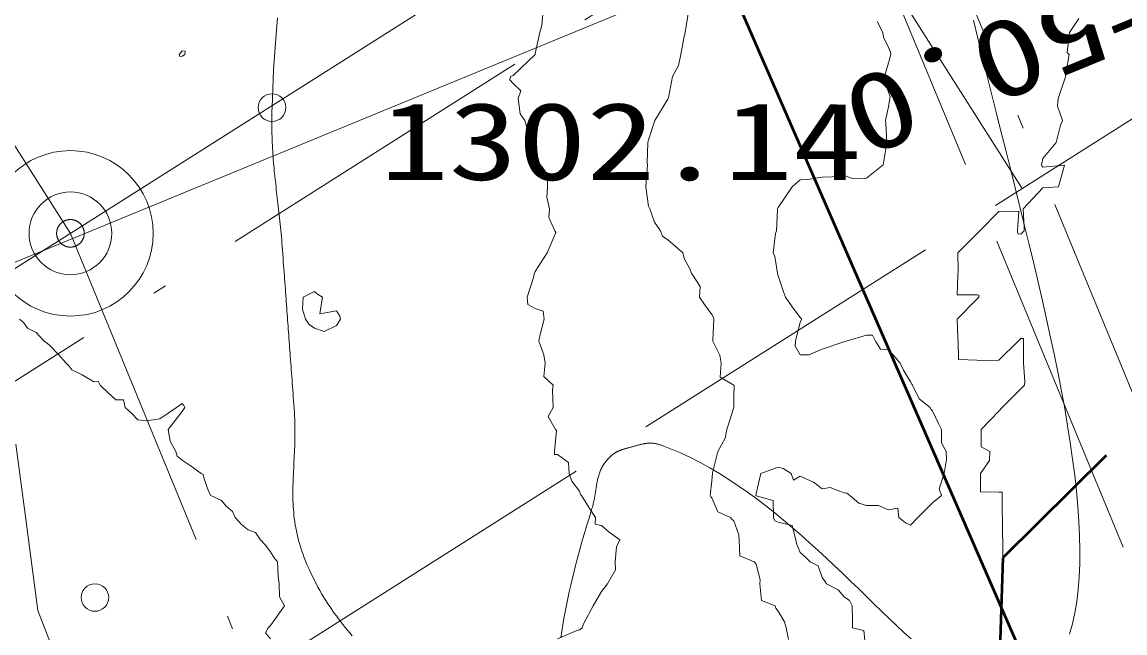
# Model space of a CAD drawing. Units: millimetres at full size, sheet at 1:500; details may follow other scales. Extents: x -209175 to 420500, y 0 to 351151.
# Drawn here: x 83861 to 93853, y 122686 to 128224 of the extents above; entities that cross this region are included whole.
import ezdxf
from ezdxf.enums import TextEntityAlignment as Align

# ---------------------------------------------------------------- set-up
doc = ezdxf.new("R2010")
doc.units = ezdxf.units.MM
doc.header["$LTSCALE"] = 500
doc.header["$PDMODE"] = 32
doc.header["$PDSIZE"] = 250
doc.linetypes.add('USER1', pattern=[9.25, 6, -1.5, 0.25, -1.5])
doc.linetypes.add('USER3', pattern=[7.5, 6, -1.5])
for name, color, linetype, lineweight in [('D-BGD', 7, 'Continuous', 13), ('D-BGD-LWCN', 8, 'Continuous', 13), ('D-BGD-TXT', 7, 'Continuous', 13), ('D-BMK', 2, 'USER1', 13), ('D-BMK-HTXT', 7, 'Continuous', 13), ('D-BYP-STR2', 4, 'Continuous', 13), ('D-BYP-STR8', 5, 'Continuous', 50), ('D-STR', 1, 'Continuous', 13), ('D-STR-STR4', 1, 'USER3', 50), ('サーフェス_コンタ作成', 33, 'Continuous', 13)]:
    doc.layers.add(name, color=color, linetype=linetype, lineweight=lineweight)
doc.styles.add('ＭＳ ゴシック', font='')
doc.styles.get('ＭＳ ゴシック').set_extended_font_data('MS Gothic')

msp = doc.modelspace()

# ---------------------------------------------------------------- linework, layer by layer
at = {"layer": 'D-BGD'}
for centre in [(86126.1, 127448.7), (84521.4, 123006.9)]:
    msp.add_circle(centre, 125, dxfattribs=at)
at = {"layer": 'D-BGD-LWCN'}
for points in [[(92480.2, 128242.6), (92519.9, 128078.2), (92560.5, 127912.1), (92602, 127744.6), (92644.2, 127575.9), (92686.9, 127406.1), (92729.9, 127235.5), (92773.2, 127064.3), (92816.5, 126892.8), (92859.6, 126721), (92902.4, 126549.2), (92944.8, 126377.7), (92986.5, 126206.6), (93027.5, 126036.1), (93067.5, 125866.5), (93106.4, 125697.9), (93144.1, 125530.6), (93180.2, 125364.8), (93214.8, 125200.6), (93247.7, 125038.3), (93278.6, 124878.1), (93307.4, 124720.3), (93333.9, 124564.9), (93358.1, 124412.2), (93379.6, 124262.5), (93398.5, 124115.8), (93414.4, 123972.6), (93427.2, 123832.8), (93436.8, 123696.8), (93443.1, 123564.8), (93445.8, 123437), (93444.7, 123313.5), (93439.8, 123194.6), (93430.8, 123080.5), (93417.7, 122971.4), (93400.1, 122867.5), (93378, 122769), (93351.3, 122676.1)], [(91915.3, 122631), (91850.6, 122690.8), (91784.9, 122752.6), (91718.1, 122816.2), (91650.4, 122881.4), (91581.7, 122947.9), (91512, 123015.6), (91441.3, 123084.2), (91369.6, 123153.5), (91297, 123223.3), (91223.4, 123293.4), (91148.8, 123363.5), (91073.2, 123433.4), (90996.7, 123503), (90919.3, 123572), (90840.8, 123640.2), (90761.5, 123707.4), (90681.2, 123773.4), (90599.9, 123837.9), (90517.7, 123900.7), (90434.6, 123961.6), (90350.6, 124020.5), (90265.6, 124077.1), (90179.7, 124131.1), (90093, 124182.3), (90005.2, 124230.7), (89916.6, 124275.8), (89827.1, 124317.6), (89736.7, 124355.7), (89645.4, 124390), (89638.8, 124392.3), (89632.2, 124394.4), (89625.7, 124396.3), (89619.4, 124398), (89613, 124399.6), (89606.8, 124400.9), (89600.6, 124402.2), (89594.5, 124403.2), (89588.5, 124404.1), (89582.4, 124404.9), (89576.5, 124405.5), (89570.6, 124406), (89564.7, 124406.3), (89558.9, 124406.5), (89553.1, 124406.6), (89547.4, 124406.6), (89541.6, 124406.4), (89535.9, 124406.1), (89530.2, 124405.7), (89524.6, 124405.2), (89518.9, 124404.6), (89513.3, 124403.9), (89507.6, 124403.1), (89502, 124402.2), (89496.3, 124401.3), (89490.7, 124400.2), (89485, 124399.1), (89479.3, 124397.8), (89473.6, 124396.6), (89467.9, 124395.2), (89462.1, 124393.8), (89456.4, 124392.3), (89450.5, 124390.8), (89444.7, 124389.2), (89438.8, 124387.6), (89432.8, 124386), (89426.8, 124384.3), (89420.8, 124382.6), (89414.7, 124380.8), (89408.5, 124379), (89402.3, 124377.3), (89396, 124375.4), (89389.6, 124373.6), (89383.2, 124371.8), (89376.6, 124370), (89370, 124368.1), (89363.3, 124366.3), (89356.5, 124364.5), (89351.9, 124363.3), (89347.4, 124362.1), (89343, 124360.9), (89338.6, 124359.7), (89334.3, 124358.5), (89330.1, 124357.4), (89325.9, 124356.2), (89321.8, 124355), (89317.7, 124353.8), (89313.7, 124352.6), (89309.7, 124351.3), (89305.8, 124350.1), (89301.9, 124348.8), (89298.1, 124347.6), (89294.3, 124346.3), (89290.6, 124345), (89286.9, 124343.6), (89283.2, 124342.2), (89279.6, 124340.8), (89276, 124339.4), (89272.5, 124337.9), (89269, 124336.4), (89265.5, 124334.9), (89262, 124333.3), (89258.6, 124331.6), (89255.2, 124329.9), (89251.8, 124328.2), (89248.4, 124326.4), (89245.1, 124324.6), (89241.7, 124322.7), (89238.4, 124320.7), (89235.1, 124318.7), (89231.8, 124316.6), (89228.5, 124314.5), (89225.3, 124312.3), (89222, 124310), (89218.7, 124307.6), (89215.5, 124305.2), (89212.2, 124302.7), (89208.9, 124300.1), (89205.6, 124297.4), (89202.4, 124294.6), (89199.1, 124291.8), (89195.8, 124288.8), (89192.5, 124285.8), (89189.1, 124282.7), (89185.8, 124279.5), (89182.4, 124276.1), (89174, 124267.5), (89166, 124258.8), (89158.5, 124250.1), (89151.4, 124241.3), (89144.6, 124232.5), (89138.2, 124223.7), (89132.2, 124214.8), (89126.6, 124205.9), (89121.3, 124197), (89116.3, 124188), (89111.6, 124179), (89107.2, 124169.9), (89103.1, 124160.8), (89099.3, 124151.6), (89095.7, 124142.4), (89092.3, 124133.2), (89089.2, 124123.9), (89086.2, 124114.5), (89083.5, 124105.1), (89080.9, 124095.6), (89078.5, 124086.1), (89076.2, 124076.5), (89074.1, 124066.9), (89072.1, 124057.2), (89070.2, 124047.4), (89068.4, 124037.6), (89066.6, 124027.7), (89064.9, 124017.7), (89063.3, 124007.7), (89061.7, 123997.6), (89060.1, 123987.4), (89058.5, 123977.2), (89056.9, 123966.8), (89055.3, 123956.4), (89053.6, 123946), (89051.8, 123935.4), (89050, 123924.8), (89048.2, 123914.1), (89046.2, 123903.3), (89044.1, 123892.4), (89041.8, 123881.4), (89039.4, 123870.4), (89036.9, 123859.2), (89034.2, 123848), (89031.3, 123836.7), (89028.2, 123825.2), (89024.9, 123813.7), (89021.3, 123802.1), (88998, 123727.2), (88975.7, 123654), (88954.6, 123582.4), (88934.4, 123512.3), (88915.2, 123443.7), (88897, 123376.5), (88879.8, 123310.5), (88863.4, 123245.8), (88847.9, 123182.1), (88833.2, 123119.3), (88819.3, 123057.5), (88806.1, 122996.6), (88793.8, 122936.3), (88782.1, 122876.7), (88771, 122817.6), (88760.6, 122758.9), (88750.9, 122700.6), (88741.6, 122642.6)]]:
    msp.add_lwpolyline(points, dxfattribs=at)
at = {"layer": 'D-BMK', "color": 6}
msp.add_line((54275, 107271.1), (114197.2, 145265.7), dxfattribs=at)
at = {"layer": 'D-BMK'}
for p, q in [((76267.1, 138976.7), (84299.5, 126308.6)), ((84299.5, 126308.6), (86195.9, 121682.2))]:
    msp.add_line(p, q, dxfattribs=at)
at = {"layer": 'D-BMK', "linetype": 'Continuous'}
for radius in [750, 375]:
    msp.add_circle((84299.5, 126308.6), radius, dxfattribs=at)
at = {"layer": 'D-BMK'}
msp.add_point((84299.5, 126308.6), dxfattribs=at)
at = {"layer": 'D-BMK-HTXT'}
msp.add_line((75900.7, 122792.2), (111219.4, 137346.5), dxfattribs=at)
at = {"layer": 'D-BYP-STR2'}
for points in [[(86177, 128262.7), (86169.9, 128186.9), (86163.1, 128110), (86156.8, 128032), (86151, 127952.8), (86145.6, 127872.3), (86140.7, 127790.5), (86136.3, 127707.3), (86132.3, 127622.7), (86128.9, 127536.5), (86126.1, 127448.7), (86125.2, 127417.4), (86124.6, 127386.6), (86124.3, 127356.4), (86124.1, 127326.7), (86124.1, 127297.5), (86124.3, 127268.7), (86124.8, 127240.4), (86125.3, 127212.5), (86126.1, 127184.9), (86127, 127157.8), (86128.1, 127131), (86129.4, 127104.5), (86130.8, 127078.3), (86132.3, 127052.3), (86134, 127026.7), (86135.8, 127001.2), (86137.7, 126975.9), (86139.8, 126950.8), (86141.9, 126925.8), (86144.1, 126901), (86146.5, 126876.3), (86148.9, 126851.6), (86151.4, 126827), (86154, 126802.4), (86156.7, 126777.8), (86159.4, 126753.2), (86162.1, 126728.6), (86164.9, 126703.8), (86167.8, 126679), (86170.7, 126654.1), (86173.6, 126629), (86176.5, 126603.7), (86179.5, 126578.3), (86182.4, 126552.6), (86185.4, 126526.7), (86188.3, 126500.6), (86191.3, 126474.1), (86194.2, 126447.3), (86197.1, 126420.2), (86200, 126392.7), (86202.8, 126364.9), (86205.6, 126336.6), (86208.3, 126307.9), (86211, 126278.7), (86213.6, 126249.1), (86216.1, 126218.9), (86218.5, 126188.2), (86220.9, 126157), (86223.4, 126122.3), (86225.9, 126088.1), (86228.4, 126054.6), (86230.8, 126021.6), (86233.2, 125989.2), (86235.5, 125957.3), (86237.9, 125925.8), (86240.1, 125894.8), (86242.4, 125864.3), (86244.6, 125834.1), (86246.8, 125804.3), (86248.9, 125774.9), (86251.1, 125745.8), (86253.2, 125716.9), (86255.3, 125688.4), (86257.4, 125660.1), (86259.4, 125632), (86261.5, 125604.1), (86263.5, 125576.3), (86265.5, 125548.7), (86267.6, 125521.2), (86269.6, 125493.7), (86271.6, 125466.4), (86273.6, 125439), (86275.6, 125411.7), (86277.6, 125384.3), (86279.6, 125356.9), (86281.6, 125329.4), (86283.7, 125301.7), (86285.7, 125274), (86287.8, 125246.1), (86289.8, 125218), (86291.9, 125189.7), (86294, 125161.1), (86296.1, 125132.3), (86298.3, 125103.2), (86300.4, 125073.7), (86302.6, 125043.9), (86304.8, 125013.8), (86307.1, 124983.2), (86309.3, 124952.2), (86311.6, 124920.8), (86314, 124888.8), (86316.4, 124856.4), (86318.8, 124823.4), (86321.2, 124789.9), (86323.8, 124755.8), (86326.3, 124721), (86328.5, 124687.7), (86330.3, 124654.8), (86331.7, 124622.5), (86332.7, 124590.5), (86333.4, 124559.1), (86333.7, 124528), (86333.7, 124497.4), (86333.4, 124467.1), (86332.9, 124437.2), (86332.2, 124407.6), (86331.3, 124378.3), (86330.3, 124349.4), (86329.1, 124320.7), (86327.8, 124292.3), (86326.5, 124264.2), (86325.1, 124236.2), (86323.7, 124208.5), (86322.3, 124181), (86320.9, 124153.6), (86319.6, 124126.3), (86318.4, 124099.2), (86317.4, 124072.2), (86316.5, 124045.3), (86315.8, 124018.5), (86315.2, 123991.7), (86315, 123965), (86315, 123938.2), (86315.3, 123911.5), (86315.9, 123884.7), (86316.9, 123857.8), (86318.2, 123830.9), (86320, 123804), (86322.2, 123776.9), (86324.9, 123749.6), (86328.1, 123722.3), (86331.8, 123694.8), (86336, 123667), (86340.8, 123639.1), (86346.3, 123611), (86352.4, 123582.6), (86359.1, 123553.9), (86366.5, 123525), (86374.7, 123495.8), (86383.6, 123466.2), (86393.3, 123436.4), (86403.8, 123406.1), (86415.2, 123375.5), (86427.4, 123344.5), (86442.9, 123306.9), (86458.8, 123270.2), (86475, 123234.6), (86491.4, 123199.8), (86508.1, 123165.9), (86525.1, 123132.9), (86542.4, 123100.6), (86559.9, 123069.1), (86577.7, 123038.3), (86595.8, 123008.2), (86614.1, 122978.7), (86632.6, 122949.8), (86651.4, 122921.5), (86670.4, 122893.7), (86689.7, 122866.4), (86709.2, 122839.6), (86728.9, 122813.2), (86748.8, 122787.1), (86768.9, 122761.3), (86789.3, 122735.9), (86809.8, 122710.7), (86830.6, 122685.8), (86851.5, 122661)], [(85116.2, 112905), (85504.3, 117593.2), (84387.9, 121898.7), (84003, 122888.5), (83890.6, 123761.2), (83804.8, 124395.8)]]:
    msp.add_lwpolyline(points, dxfattribs=at)
at = {"layer": 'D-BYP-STR8'}
msp.add_line((118719.1, 63257.7), (88327, 133037.8), dxfattribs=at)
at = {"layer": 'D-STR'}
msp.add_line((62510.4, 112492.8), (106088.5, 140124.4), dxfattribs=at)
at = {"layer": 'D-STR', "linetype": 'USER1'}
for p, q in [((92922.7, 126714.4), (87474.1, 135307.6)), ((91455.8, 130846.2), (119137.9, 63660)), ((77981.3, 121282.5), (91264.7, 129705.1))]:
    msp.add_line(p, q, dxfattribs=at)
at = {"layer": 'D-STR', "linetype": 'USER3'}
for p, q in [((91264.7, 129705.1), (118437.7, 63784.2)), ((95214.6, 128167.6), (76587.6, 116356.8))]:
    msp.add_line(p, q, dxfattribs=at)
at = {"layer": 'D-STR-STR4'}
msp.add_lwpolyline([(96350.1, 126931), (92746.7, 123366.7), (92677.7, 121297.7)], dxfattribs=at)
at = {"layer": 'サーフェス_コンタ作成'}
for points in [[(88711, 122631.8), (88887, 122707), (88911, 122715.1), (88936.4, 122731), (88947.7, 122767.7), (89034.1, 122931), (89111, 123060), (89164.7, 123131), (89236.7, 123256.7), (89234.5, 123331), (89246.5, 123466.5), (89277.7, 123531), (89180, 123600), (89111, 123659.2), (89053.3, 123673.3), (89056.6, 123731), (89000.3, 123820.3), (88928.6, 123931), (88922.1, 123942.1), (88911, 123970.1), (88842.5, 124062.5), (88817.3, 124131), (88812.2, 124232.2), (88711, 124302.4), (88684.1, 124304.1), (88684.1, 124331), (88702.5, 124522.5), (88694.3, 124531), (88626.8, 124646.8), (88673.4, 124731), (88666.1, 124886.1), (88673.6, 124931), (88589.7, 125009.7), (88599.3, 125131), (88587.3, 125207.3), (88543.2, 125331), (88548.1, 125368.1), (88592.6, 125531), (88583.5, 125603.5), (88511, 125627.6), (88444.3, 125664.3), (88437, 125731), (88498.6, 125918.6), (88497.4, 125931), (88511, 125961.8), (88617.5, 126131), (88696.9, 126316.9), (88689.3, 126331), (88633.4, 126453.4), (88639.8, 126531), (88615.4, 126635.4), (88621.4, 126731), (88621.4, 126841.4), (88557.4, 126931), (88529.3, 126949.3), (88511, 127083.9), (88502.3, 127122.3), (88498.1, 127131), (88437.1, 127257.1), (88415.2, 127331), (88372.7, 127392.7), (88357.3, 127531), (88380.4, 127600.4), (88311, 127666.1), (88280.2, 127700.2), (88287.7, 127731), (88311, 127740.2), (88509.4, 127931), (88511, 127938.5), (88551.2, 128131), (88571.7, 128191.7), (88583.1, 128331)], [(89898.8, 128318.8), (89868.7, 128131), (89856.8, 128076.8), (89829.2, 127931), (89810.1, 127830.1), (89755.2, 127731), (89717.2, 127537.2), (89715.3, 127531), (89711, 127525.7), (89594.2, 127331), (89537.6, 127157.6), (89530.4, 127131), (89526.2, 126946.2), (89529, 126931), (89512.5, 126732.5), (89512.1, 126731), (89535.5, 126555.5), (89549, 126531), (89590.2, 126410.2), (89646, 126331), (89662.8, 126282.8), (89711, 126249), (89775.8, 126195.8), (89847.7, 126131), (89860.1, 126080.1), (89911, 125986.7), (89925.9, 125945.9), (89938.2, 125931), (90005.6, 125825.6), (90000, 125731), (90044.3, 125664.3), (90111, 125571.8), (90124.7, 125544.7), (90128.5, 125531), (90118.7, 125338.7), (90121.2, 125331), (90184.6, 125204.6), (90195.2, 125131), (90185, 125005), (90311, 124933), (90311.7, 124931.7), (90311.9, 124931), (90311, 124831), (90309, 124731), (90308.8, 124728.8), (90247.8, 124531), (90230.2, 124450.2), (90164.3, 124331), (90117.2, 124137.2), (90116.8, 124131), (90111, 124066.3), (90095.6, 123931), (90101.3, 123921.3), (90111, 123910.7), (90164.5, 123784.5), (90278.9, 123731), (90294.5, 123714.5), (90311, 123701.5), (90355.1, 123575.1), (90359.8, 123531), (90363.7, 123383.7), (90495.5, 123331), (90502.6, 123322.6), (90511, 123308.2), (90547.2, 123167.2), (90546.6, 123131), (90560.7, 122980.7), (90685.7, 122931), (90690, 122910), (90711, 122883.9), (90767.8, 122787.8), (90783.7, 122731), (90806.1, 122626.1)], [(91609.3, 128229.3), (91661, 128131), (91666, 128086), (91711, 127992.4), (91730.7, 127950.7), (91732.1, 127931), (91711, 127855.6), (91674, 127731), (91675.9, 127695.9), (91711, 127589), (91727.2, 127547.2), (91724.8, 127531), (91711, 127456.6), (91683.2, 127331), (91686.7, 127306.7), (91696.4, 127131), (91691.8, 127111.8), (91661.9, 126931), (91511, 126808.2), (91384.7, 126804.7), (91311, 126832.7), (91201.4, 126821.4), (91111, 126818.2), (90977.9, 126797.9), (90911, 126792.5), (90837.6, 126731), (90711, 126543.2), (90705.2, 126531), (90705.7, 126525.7), (90695.3, 126331), (90686.5, 126306.5), (90667.4, 126131), (90680.1, 126100.1), (90709.7, 125931), (90709.8, 125929.8), (90711, 125924.8), (90759.3, 125779.3), (90777, 125731), (90832.5, 125652.5), (90911, 125546.8), (90918.2, 125538.2), (90924.8, 125531), (90911, 125503.2), (90869, 125331), (90865.1, 125285.1), (90911, 125206.2), (90988.4, 125208.4), (91111, 125258), (91305.8, 125325.8), (91311, 125325.8), (91326.8, 125331), (91511, 125385.7), (91567, 125387), (91593.4, 125331), (91640.1, 125260.1), (91711, 125252.3), (91768.9, 125188.9), (91816.5, 125131), (91847.1, 125067.1), (91911, 124962.7), (91921.8, 124941.8), (91927.9, 124931), (91989.4, 124809.4), (92087.7, 124731), (92095.4, 124715.4), (92111, 124698.1), (92165.2, 124585.2), (92192.3, 124531), (92190.7, 124410.7), (92232.6, 124331), (92237.9, 124257.9), (92215.8, 124131), (92171.5, 123991.5), (92192.2, 123931), (92111, 123866), (91977.7, 123731), (91911, 123662.6), (91864, 123684), (91805.1, 123731), (91796.7, 123816.7), (91711, 123802.6), (91620.5, 123840.5), (91511, 123840.5), (91442.7, 123862.7), (91360.1, 123931), (91334, 123954), (91311, 123957.2), (91183.6, 124003.6), (91111, 123993.7), (91032.6, 124052.6), (90911, 124106.6), (90851.5, 124071.5), (90830.4, 124131), (90755.8, 124175.8), (90711, 124189.3), (90553.6, 124131), (90511, 123949.2), (90510.5, 123931), (90510.8, 123930.8), (90511, 123930), (90666.1, 123886.1), (90669.8, 123731), (90681.1, 123701.1), (90711, 123690.5), (90839.6, 123659.6), (90871.2, 123531), (90878, 123498), (90911, 123415.4), (90957.3, 123377.3), (91000.4, 123331), (91074, 123294), (91111, 123188.6), (91135.2, 123155.2), (91149.8, 123131), (91255.6, 123075.6), (91311, 123012.2), (91359, 122979), (91381.6, 122931), (91385.7, 122805.7), (91385.7, 122731), (91489, 122709), (91505, 122531)], [(83838.4, 125531), (83878.1, 125498.1), (83911, 125447.8), (83988.7, 125408.7), (84061.9, 125331), (84090.8, 125310.8), (84111, 125295.1), (84190.6, 125210.6), (84260.7, 125131), (84286, 125106), (84311, 125072.2), (84405.6, 125025.6), (84511, 124963.8), (84549.5, 124969.5), (84567.8, 124931), (84641.7, 124861.7), (84711, 124800.1), (84779.3, 124799.3), (84794.6, 124731), (84855.7, 124675.7), (84911, 124618), (84989.9, 124609.9), (85111, 124626.5), (85259.4, 124731), (85311, 124767.4), (85328.2, 124748.2), (85337.4, 124731), (85311, 124694.2), (85185.3, 124531), (85203.4, 124423.4), (85254.5, 124331), (85268.1, 124288.1), (85311, 124253.6), (85384.1, 124204.1), (85483.7, 124131), (85502.8, 124122.8), (85511, 124083), (85551.9, 123971.9), (85570.4, 123931), (85667.5, 123887.5), (85711, 123836.3), (85766.6, 123786.6), (85793.6, 123731), (85848.7, 123668.7), (85911, 123619.2), (85977.3, 123597.3), (86023, 123531), (86063.7, 123483.7), (86111, 123422.4), (86146.9, 123366.9), (86174.2, 123331), (86180.9, 123200.9), (86191.4, 123131), (86193.6, 123013.6), (86239.6, 122931), (86111, 122754.5), (86090.7, 122731), (86068.1, 122688.1), (86111, 122631)]]:
    msp.add_lwpolyline(points, dxfattribs=at)
at = {"layer": 'サーフェス_コンタ作成', "color": 212}
for points in [[(93437.1, 128257.1), (93352.3, 128131), (93329.3, 127949.3), (93349.2, 127931), (93315.8, 127735.8), (93315.2, 127731), (93311, 127719.7), (93249.3, 127531), (93242, 127462), (93286.9, 127331), (93269.7, 127289.7), (93230, 127131), (93111, 126988.1)], [(93111, 126988.1), (93097.6, 126931), (93100.5, 126920.5), (93111, 126908.7), (93307.3, 126927.3), (93250.5, 126731), (93111, 126720.2), (92931, 126531), (92941.3, 126361.3), (92940.9, 126331), (92911, 126302.5), (92882.9, 126302.9), (92880.1, 126331), (92890.6, 126510.6), (92711, 126506.7), (92537.5, 126331), (92511, 126304.6), (92338.9, 126131), (92341.4, 125961.4), (92339.8, 125931), (92331.9, 125751.9), (92511, 125750.5), (92528.8, 125748.8), (92528.3, 125731), (92511, 125712.6), (92334, 125531), (92340.5, 125360.5), (92341.5, 125331), (92345.6, 125165.6), (92511, 125158.7), (92535.6, 125155.6), (92711, 125159.7), (92887.1, 125331), (92911, 125354.4), (92934.7, 125354.7), (92934.1, 125331), (92934.3, 125154.3), (92935.5, 125131), (92946.8, 124966.8), (92942.7, 124931), (92911, 124899.1), (92739.8, 124731), (92711, 124697.8), (92550.1, 124531), (92552, 124372), (92627.9, 124331), (92627.8, 124247.8), (92544.9, 124131), (92545.6, 123965.6), (92711, 123962.9), (92741.9, 123961.9), (92741.9, 123931), (92741.9, 123761.9), (92744.5, 123731), (92744, 123564), (92746.2, 123531), (92746.7, 123366.7)]]:
    msp.add_lwpolyline(points, dxfattribs=at)
at = {"layer": 'サーフェス_コンタ作成'}
for points in [[(85285.8, 127931), (85311, 127963.9), (85339, 127959), (85334.9, 127931), (85311, 127914.3), (85291.2, 127911.2)], [(86407.6, 125731), (86511, 125782.7), (86537.7, 125757.7), (86584.2, 125731), (86560.3, 125580.3), (86711, 125607.2), (86739.3, 125559.3), (86747.6, 125531), (86711, 125473.9), (86598.7, 125418.7), (86511, 125450), (86461.7, 125481.7), (86430, 125531), (86401.9, 125621.9)]]:
    msp.add_lwpolyline(points, close=True, dxfattribs=at)

# ---------------------------------------------------------------- texts
at = {"layer": 'D-BGD-TXT', "style": 'ＭＳ ゴシック', "width": 1.3}
msp.add_text('1302.14', height=705, rotation=359.993, dxfattribs=at).set_placement((87104, 127497.5), align=Align.TOP_LEFT)
at = {"layer": 'D-BMK-HTXT', "style": 'ＭＳ ゴシック', "width": 1.3}
msp.add_text('R=50.0', height=705, rotation=202.396, dxfattribs=at).set_placement((94957.5, 128395.3), align=Align.TOP_LEFT)

doc.saveas('drawing.dxf')
